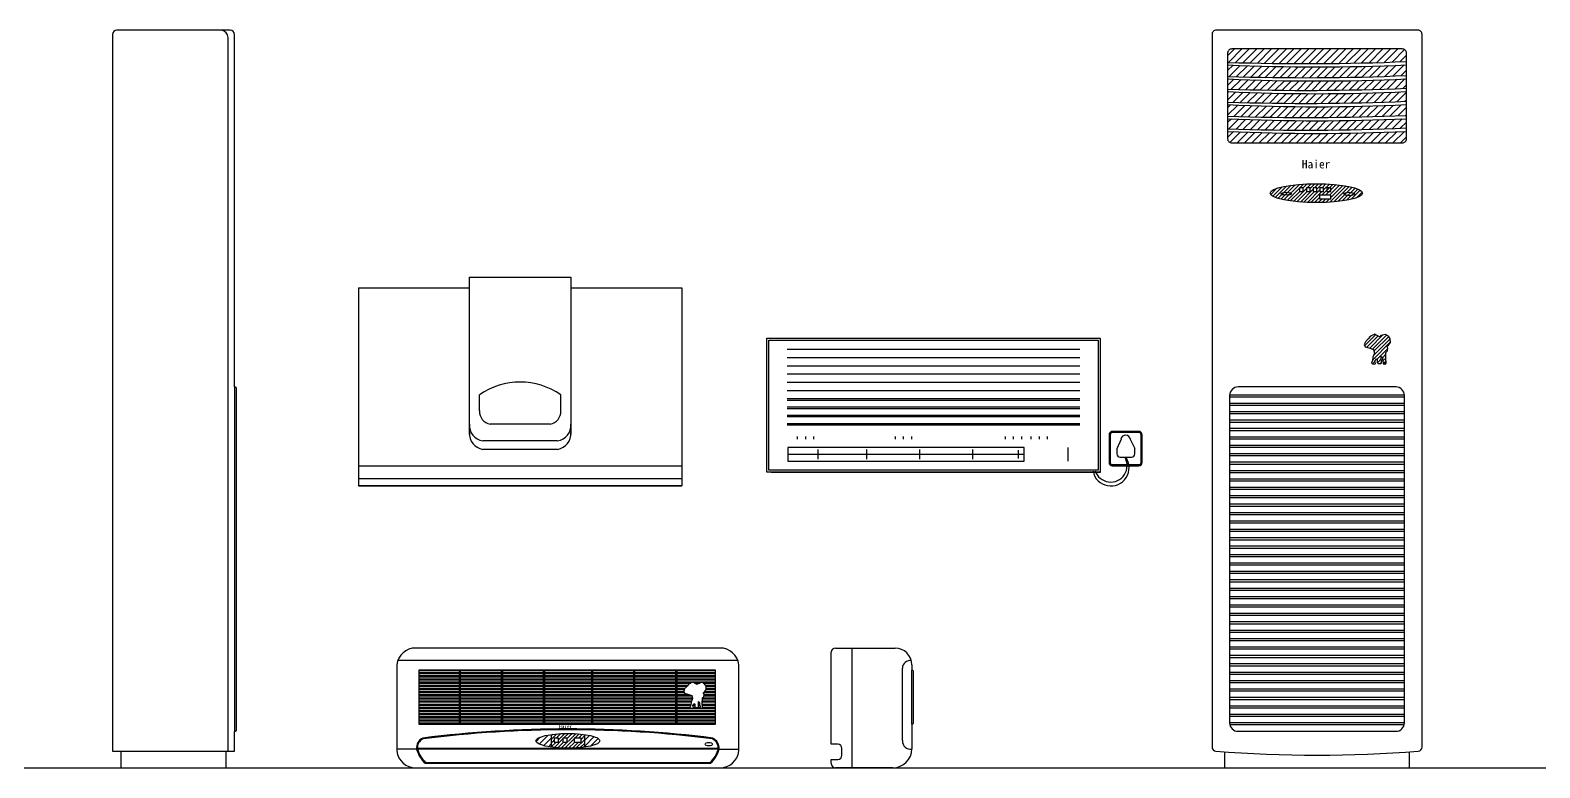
# Model space of a CAD drawing. Header units: inches. Extents: x 11.8 to 54.3, y 10.8 to 35.6.
# Drawn here: x 37.665 to 41.259, y 13.998 to 15.753 of the extents above; entities that cross this region are included whole.
import ezdxf

# ---------------------------------------------------------------- set-up
doc = ezdxf.new("R2010")
doc.units = ezdxf.units.IN
doc.header["$MEASUREMENT"] = 0
for name, color, linetype in [('02', 2, 'Continuous'), ('1', 1, 'Continuous'), ('8', 8, 'Continuous')]:
    doc.layers.add(name, color=color, linetype=linetype)
doc.styles.add('STYLE2', font='')
doc.styles.get('STYLE2').set_extended_font_data('SimHei')
pattern_1 = [(45, (-8.890448, 19.4787274), (-0.0044194174, 0.0044194174), [])]

msp = doc.modelspace()

# ---------------------------------------------------------------- hatches: boundary and pattern name
at = {"layer": '8'}
h = msp.add_hatch(dxfattribs=at)
h.set_pattern_fill('ANSI31,_O', color=256, scale=0.1)
h.set_pattern_definition([(45, (-48.73811, -22.030976), (-0.0088388348, 0.0088388348), [])])
h.paths.add_polyline_path([(40.9415, 15.6789), (40.9415, 15.6988, 0.414214), (40.9315, 15.7088), (40.5259, 15.7088, 0.414214), (40.5159, 15.6988), (40.5159, 15.6769, 0.018826)])
h.paths.add_polyline_path([(40.9415, 15.6455), (40.9415, 15.6709, -0.023495), (40.5159, 15.6709), (40.5159, 15.6435, 0.018826)])
h.paths.add_polyline_path([(40.9415, 15.6153), (40.9415, 15.6375, -0.023495), (40.5159, 15.6375), (40.5159, 15.6133, 0.018826)])
h.paths.add_polyline_path([(40.5159, 15.6073), (40.5159, 15.5823, 0.018826), (40.9415, 15.5843), (40.9415, 15.6073, -0.023495)])
h.paths.add_polyline_path([(40.5159, 15.5763), (40.5159, 15.5488, 0.018826), (40.9415, 15.5508), (40.9415, 15.5763, -0.023495)])
h.paths.add_polyline_path([(40.5159, 15.5428), (40.5159, 15.5187, 0.018826), (40.9415, 15.5207), (40.9415, 15.5428, -0.023495)])
h.paths.add_polyline_path([(40.5159, 15.5127), (40.5159, 15.4951, 0.414214), (40.5259, 15.4851), (40.9315, 15.4851, 0.414214), (40.9415, 15.4951), (40.9415, 15.5127, -0.023495)])
h = msp.add_hatch(dxfattribs=at)
h.set_pattern_fill('ANSI31', color=256, scale=0.05, style=0)
h.set_pattern_definition(pattern_1)
edge = h.paths.add_edge_path()
edge.add_ellipse((40.7271, 15.3656), major_axis=(-0.1096, 0), ratio=0.204808, start_angle=0, end_angle=360)
h.paths.add_polyline_path([(40.7613, 15.3606), (40.7613, 15.3521), (40.7349, 15.3521), (40.7349, 15.3606)], flags=16)
h.paths.add_polyline_path([(40.7354, 15.3785), (40.7444, 15.3785), (40.7444, 15.3695), (40.7354, 15.3695)], flags=16)
h.paths.add_polyline_path([(40.7194, 15.3785), (40.7284, 15.3785), (40.7284, 15.3695), (40.7194, 15.3695)], flags=16)
h.paths.add_polyline_path([(40.7034, 15.3785), (40.7124, 15.3785), (40.7124, 15.3695), (40.7034, 15.3695)], flags=16)
h.paths.add_polyline_path([(40.6869, 15.3785), (40.6959, 15.3785), (40.6959, 15.3695), (40.6869, 15.3695)], flags=16)
h = msp.add_hatch(dxfattribs=at)
h.set_pattern_fill('ANSI31', color=256, scale=0.05, style=0)
h.set_pattern_definition(pattern_1)
h.paths.add_polyline_path([(40.8946, 15.0012), (40.8991, 15.0041), (40.9032, 15.0101), (40.903, 15.019), (40.8987, 15.0257), (40.8917, 15.0291), (40.8806, 15.0267), (40.8772, 15.0236), (40.8722, 15.0272), (40.8662, 15.0301), (40.8556, 15.0255), (40.8503, 15.0192), (40.8438, 15.012), (40.8411, 15.0058), (40.8433, 15), (40.8524, 14.9976), (40.8635, 14.9935), (40.8652, 14.9851), (40.8618, 14.9755), (40.8604, 14.9673), (40.858, 14.9617), (40.8609, 14.9593), (40.8666, 14.9591), (40.8678, 14.9603), (40.8666, 14.9663), (40.869, 14.9694), (40.87, 14.9711), (40.8722, 14.9697), (40.8722, 14.9625), (40.8739, 14.9601), (40.8808, 14.9601), (40.8818, 14.9613), (40.8818, 14.9661), (40.8816, 14.9738), (40.8816, 14.9767), (40.8842, 14.9746), (40.8847, 14.9692), (40.8861, 14.9632), (40.8864, 14.9598), (40.8917, 14.9591), (40.8929, 14.9608), (40.8922, 14.9726), (40.8926, 14.9868), (40.8967, 14.9901), (40.8975, 14.9969)])

# ---------------------------------------------------------------- linework, layer by layer
at = {"layer": '02'}
for p, q in [((37.8615, 15.7433), (37.8615, 14.0376)), ((38.1415, 15.7533), (37.8715, 15.7533)), ((38.1515, 14.9045), (38.1515, 15.7433)), ((38.1365, 14.0376), (38.1365, 15.7362)), ((38.7107, 15.166), (38.9527, 15.166)), ((38.7107, 15.166), (38.7107, 14.7916)), ((38.9527, 15.166), (38.9527, 14.7916)), ((38.4467, 15.14), (38.7107, 15.14)), ((38.4467, 15.14), (38.4467, 14.669)), ((38.9527, 15.14), (39.2167, 15.14)), ((39.2167, 15.14), (39.2167, 14.669)), ((39.4189, 15.0206), (40.2127, 15.0206)), ((39.4189, 14.7015), (39.4189, 15.0206)), ((39.4238, 15.0157), (40.2078, 15.0157)), ((39.4238, 14.7064), (39.4238, 15.0157)), ((39.4672, 14.9942), (40.1644, 14.9942)), ((40.2078, 15.0157), (40.2078, 14.7064)), ((40.2127, 15.0206), (40.2127, 14.7015)), ((39.4672, 14.9746), (40.1644, 14.9746)), ((39.4672, 14.955), (40.1644, 14.955)), ((39.4672, 14.9354), (40.1644, 14.9354)), ((39.4672, 14.9159), (40.1644, 14.9159)), ((38.1515, 14.9045), (38.1515, 14.085)), ((38.1515, 14.9045), (38.1525, 14.9045)), ((38.1565, 14.089), (38.1565, 14.9005)), ((38.7349, 14.848), (38.7349, 14.886)), ((38.9285, 14.848), (38.9285, 14.886)), ((39.4672, 14.8963), (40.1644, 14.8963)), ((40.5207, 14.8861), (40.9367, 14.8861)), ((40.5207, 14.8811), (40.9367, 14.8811)), ((39.4672, 14.8767), (40.1644, 14.8767)), ((39.4672, 14.8731), (40.1644, 14.8731)), ((39.4672, 14.8571), (40.1644, 14.8571)), ((39.4672, 14.8535), (40.1644, 14.8535)), ((40.5207, 14.8661), (40.9367, 14.8661)), ((40.5207, 14.8611), (40.9367, 14.8611)), ((40.5207, 14.8461), (40.9367, 14.8461)), ((38.903, 14.816), (38.7604, 14.816)), ((39.4672, 14.8375), (40.1644, 14.8375)), ((39.4672, 14.8339), (40.1644, 14.8339)), ((39.4672, 14.8179), (40.1644, 14.8179)), ((39.4672, 14.8143), (40.1644, 14.8143)), ((40.5207, 14.8411), (40.9367, 14.8411)), ((40.5207, 14.8261), (40.9367, 14.8261)), ((40.5207, 14.8211), (40.9367, 14.8211)), ((40.5207, 14.8061), (40.9367, 14.8061)), ((38.9209, 14.776), (38.7426, 14.776)), ((39.4914, 14.7865), (39.4914, 14.7801)), ((39.4914, 14.7865), (39.4914, 14.7865)), ((39.5108, 14.7865), (39.5108, 14.7801)), ((39.5302, 14.7865), (39.5302, 14.7801)), ((39.7243, 14.7865), (39.7243, 14.7801)), ((39.7243, 14.7865), (39.7243, 14.7865)), ((39.7437, 14.7865), (39.7437, 14.7801)), ((39.7631, 14.7865), (39.7631, 14.7801)), ((39.9863, 14.7865), (39.9863, 14.7801)), ((39.9863, 14.7865), (39.9863, 14.7865)), ((40.0057, 14.7865), (40.0057, 14.7801)), ((40.0251, 14.7865), (40.0251, 14.7801)), ((40.0477, 14.7865), (40.0477, 14.7801)), ((40.0477, 14.7865), (40.0477, 14.7865)), ((40.0671, 14.7865), (40.0671, 14.7801)), ((40.0866, 14.7865), (40.0866, 14.7801)), ((40.2335, 14.7909), (40.2335, 14.7246)), ((40.2365, 14.7909), (40.2365, 14.7246)), ((40.3048, 14.7988), (40.2414, 14.7988)), ((40.3048, 14.7958), (40.2414, 14.7958)), ((40.2624, 14.7803), (40.252, 14.7574)), ((40.2838, 14.7803), (40.2949, 14.7582)), ((40.3097, 14.7246), (40.3097, 14.7909)), ((40.3126, 14.7246), (40.3126, 14.7909)), ((40.5207, 14.8011), (40.9367, 14.8011)), ((40.5207, 14.7861), (40.9367, 14.7861)), ((40.5207, 14.7811), (40.9367, 14.7811)), ((38.9209, 14.756), (38.7426, 14.756)), ((40.0316, 14.7607), (39.4688, 14.7607)), ((39.4688, 14.7607), (39.4688, 14.7283)), ((39.4688, 14.7445), (40.0316, 14.7445)), ((39.54, 14.7554), (39.54, 14.7327)), ((39.6564, 14.7554), (39.6564, 14.7327)), ((39.7825, 14.7554), (39.7825, 14.7327)), ((39.9087, 14.7554), (39.9087, 14.7327)), ((40.0169, 14.7539), (40.0169, 14.7345)), ((40.0316, 14.7283), (40.0316, 14.7607)), ((40.1351, 14.7607), (40.1351, 14.7283)), ((40.1351, 14.7607), (40.1351, 14.7607)), ((40.2523, 14.7582), (40.252, 14.7582)), ((40.252, 14.7582), (40.252, 14.7453)), ((40.2598, 14.7375), (40.287, 14.7375)), ((40.2949, 14.7453), (40.2949, 14.7582)), ((40.5207, 14.7661), (40.9367, 14.7661)), ((40.5207, 14.7611), (40.9367, 14.7611)), ((40.5207, 14.7461), (40.9367, 14.7461)), ((40.5207, 14.7411), (40.9367, 14.7411)), ((39.2167, 14.716), (38.4467, 14.716)), ((40.2127, 14.7015), (39.4189, 14.7015)), ((40.2078, 14.7064), (39.4238, 14.7064)), ((39.4296, 14.7015), (40.2134, 14.7015)), ((39.4688, 14.7283), (40.0316, 14.7283)), ((40.2414, 14.7197), (40.3048, 14.7197)), ((40.2414, 14.7168), (40.3048, 14.7168)), ((40.5207, 14.7261), (40.9367, 14.7261)), ((40.5207, 14.7211), (40.9367, 14.7211)), ((40.5207, 14.7061), (40.9367, 14.7061)), ((40.5207, 14.7011), (40.9367, 14.7011)), ((39.2167, 14.686), (38.4467, 14.686)), ((39.2167, 14.669), (38.4467, 14.669)), ((38.4467, 14.669), (39.2167, 14.669)), ((40.5207, 14.6861), (40.9367, 14.6861)), ((40.5207, 14.6811), (40.9367, 14.6811)), ((40.5207, 14.6661), (40.9367, 14.6661)), ((40.5207, 14.6611), (40.9367, 14.6611)), ((40.5207, 14.6461), (40.9367, 14.6461)), ((40.5207, 14.6411), (40.9367, 14.6411)), ((40.5207, 14.6261), (40.9367, 14.6261)), ((40.5207, 14.6211), (40.9367, 14.6211)), ((40.5207, 14.6061), (40.9367, 14.6061)), ((40.5207, 14.6011), (40.9367, 14.6011)), ((40.5207, 14.5861), (40.9367, 14.5861)), ((40.5207, 14.5811), (40.9367, 14.5811)), ((40.5207, 14.5661), (40.9367, 14.5661)), ((40.5207, 14.5611), (40.9367, 14.5611)), ((40.5207, 14.5461), (40.9367, 14.5461)), ((40.5207, 14.5411), (40.9367, 14.5411)), ((40.5207, 14.5261), (40.9367, 14.5261)), ((40.5207, 14.5211), (40.9367, 14.5211)), ((40.5207, 14.5061), (40.9367, 14.5061)), ((40.5207, 14.5011), (40.9367, 14.5011)), ((40.5207, 14.4861), (40.9367, 14.4861)), ((40.5207, 14.4811), (40.9367, 14.4811)), ((40.5207, 14.4661), (40.9367, 14.4661)), ((40.5207, 14.4611), (40.9367, 14.4611)), ((40.5207, 14.4461), (40.9367, 14.4461)), ((40.5207, 14.4411), (40.9367, 14.4411)), ((40.5207, 14.4261), (40.9367, 14.4261)), ((40.5207, 14.4211), (40.9367, 14.4211)), ((40.5207, 14.4061), (40.9367, 14.4061)), ((40.5207, 14.4011), (40.9367, 14.4011)), ((40.5207, 14.3861), (40.9367, 14.3861)), ((40.5207, 14.3811), (40.9367, 14.3811)), ((40.5207, 14.3661), (40.9367, 14.3661)), ((40.5207, 14.3611), (40.9367, 14.3611)), ((40.5207, 14.3461), (40.9367, 14.3461)), ((40.5207, 14.3411), (40.9367, 14.3411)), ((40.5207, 14.3261), (40.9367, 14.3261)), ((40.5207, 14.3211), (40.9367, 14.3211)), ((40.5207, 14.3061), (40.9367, 14.3061)), ((39.3073, 14.2833), (38.5833, 14.2833)), ((39.5721, 14.0542), (39.5721, 14.2733)), ((39.5821, 14.2833), (39.7241, 14.2833)), ((39.6221, 13.9983), (39.6221, 14.2833)), ((40.5207, 14.3011), (40.9367, 14.3011)), ((40.5207, 14.2861), (40.9367, 14.2861)), ((40.5207, 14.2811), (40.9367, 14.2811)), ((38.5383, 14.2433), (38.5383, 14.0383)), ((39.3501, 14.2533), (38.5405, 14.2533)), ((39.3523, 14.0383), (39.3523, 14.2433)), ((39.7416, 14.0629), (39.7416, 14.2357)), ((39.7641, 14.2433), (39.7641, 14.2304)), ((40.5207, 14.2661), (40.9367, 14.2661)), ((40.5207, 14.2611), (40.9367, 14.2611)), ((40.5207, 14.2461), (40.9367, 14.2461)), ((40.5207, 14.2411), (40.9367, 14.2411)), ((39.2969, 14.2304), (38.5906, 14.2304)), ((38.5906, 14.2304), (38.5906, 14.1024)), ((38.5906, 14.2299), (39.2969, 14.2299)), ((38.5906, 14.2251), (39.2969, 14.2251)), ((38.5906, 14.2224), (39.2969, 14.2224)), ((38.5906, 14.2176), (39.2969, 14.2176)), ((38.5906, 14.2149), (39.2969, 14.2149)), ((38.5906, 14.2101), (39.2969, 14.2101)), ((38.5906, 14.2074), (39.2969, 14.2074)), ((38.5906, 14.2026), (39.2969, 14.2026)), ((38.5906, 14.1999), (39.2381, 14.1999)), ((38.5906, 14.1951), (39.2311, 14.1951)), ((38.6863, 14.2304), (38.6863, 14.2251)), ((38.6863, 14.2224), (38.6863, 14.2176)), ((38.6863, 14.2149), (38.6863, 14.2101)), ((38.6863, 14.2074), (38.6863, 14.2026)), ((38.6863, 14.1999), (38.6863, 14.1951)), ((38.6893, 14.2304), (38.6893, 14.2251)), ((38.6893, 14.2224), (38.6893, 14.2176)), ((38.6893, 14.2149), (38.6893, 14.2101)), ((38.6893, 14.2074), (38.6893, 14.2026)), ((38.6893, 14.1999), (38.6893, 14.1951)), ((38.7863, 14.2304), (38.7863, 14.2251)), ((38.7863, 14.2224), (38.7863, 14.2176)), ((38.7863, 14.2149), (38.7863, 14.2101)), ((38.7863, 14.2074), (38.7863, 14.2026)), ((38.7863, 14.1999), (38.7863, 14.1951)), ((38.7893, 14.2304), (38.7893, 14.2251)), ((38.7893, 14.2224), (38.7893, 14.2176)), ((38.7893, 14.2149), (38.7893, 14.2101)), ((38.7893, 14.2074), (38.7893, 14.2026)), ((38.7893, 14.1999), (38.7893, 14.1951)), ((38.8863, 14.2304), (38.8863, 14.2251)), ((38.8863, 14.2224), (38.8863, 14.2176)), ((38.8863, 14.2149), (38.8863, 14.2101)), ((38.8863, 14.2074), (38.8863, 14.2026)), ((38.8863, 14.1999), (38.8863, 14.1951)), ((38.8893, 14.2304), (38.8893, 14.2251)), ((38.8893, 14.2224), (38.8893, 14.2176)), ((38.8893, 14.2149), (38.8893, 14.2101)), ((38.8893, 14.2074), (38.8893, 14.2026)), ((38.8893, 14.1999), (38.8893, 14.1951)), ((39.0013, 14.2304), (39.0013, 14.2251)), ((39.0013, 14.2224), (39.0013, 14.2176)), ((39.0013, 14.2149), (39.0013, 14.2101)), ((39.0013, 14.2074), (39.0013, 14.2026)), ((39.0013, 14.1999), (39.0013, 14.1951)), ((39.0043, 14.2304), (39.0043, 14.2251)), ((39.0043, 14.2224), (39.0043, 14.2176)), ((39.0043, 14.2149), (39.0043, 14.2101)), ((39.0043, 14.2074), (39.0043, 14.2026)), ((39.0043, 14.1999), (39.0043, 14.1951)), ((39.1013, 14.2304), (39.1013, 14.2251)), ((39.1013, 14.2224), (39.1013, 14.2176)), ((39.1013, 14.2149), (39.1013, 14.2101)), ((39.1013, 14.2074), (39.1013, 14.2026)), ((39.1013, 14.1999), (39.1013, 14.1951)), ((39.1043, 14.2304), (39.1043, 14.2251)), ((39.1043, 14.2224), (39.1043, 14.2176)), ((39.1043, 14.2149), (39.1043, 14.2101)), ((39.1043, 14.2074), (39.1043, 14.2026)), ((39.1043, 14.1999), (39.1043, 14.1951)), ((39.2013, 14.2304), (39.2013, 14.2251)), ((39.2013, 14.2224), (39.2013, 14.2176)), ((39.2013, 14.2149), (39.2013, 14.2101)), ((39.2013, 14.2074), (39.2013, 14.2026)), ((39.2013, 14.1999), (39.2013, 14.1951)), ((39.2043, 14.2304), (39.2043, 14.2251)), ((39.2043, 14.2224), (39.2043, 14.2176)), ((39.2043, 14.2149), (39.2043, 14.2101)), ((39.2043, 14.2074), (39.2043, 14.2026)), ((39.2043, 14.1999), (39.2043, 14.1951)), ((39.2335, 14.198), (39.229, 14.1925)), ((39.2427, 14.2019), (39.2335, 14.198)), ((39.2479, 14.1994), (39.2427, 14.2019)), ((39.2468, 14.1999), (39.2595, 14.1999)), ((39.2523, 14.1963), (39.2479, 14.1994)), ((39.2552, 14.199), (39.2523, 14.1963)), ((39.2647, 14.2011), (39.2552, 14.199)), ((39.2708, 14.1982), (39.2647, 14.2011)), ((39.2671, 14.1999), (39.2969, 14.1999)), ((39.2745, 14.1923), (39.2708, 14.1982)), ((39.2728, 14.1951), (39.2969, 14.1951)), ((39.2969, 14.1024), (39.2969, 14.2304)), ((39.7641, 14.2304), (39.7661, 14.2304)), ((39.7641, 14.1024), (39.7641, 14.2304)), ((39.7671, 14.2294), (39.7671, 14.1034)), ((40.5207, 14.2261), (40.9367, 14.2261)), ((40.5207, 14.2211), (40.9367, 14.2211)), ((40.5207, 14.2061), (40.9367, 14.2061)), ((40.5207, 14.2011), (40.9367, 14.2011)), ((38.5906, 14.1924), (39.2289, 14.1924)), ((38.5906, 14.1876), (39.2245, 14.1876)), ((38.5906, 14.1849), (39.2228, 14.1849)), ((38.5906, 14.1801), (39.2214, 14.1801)), ((38.5906, 14.1774), (39.2224, 14.1774)), ((38.5906, 14.1726), (39.2343, 14.1726)), ((38.5906, 14.1699), (39.2405, 14.1699)), ((38.5906, 14.1651), (39.2415, 14.1651)), ((38.5906, 14.1624), (39.2416, 14.1624)), ((38.6863, 14.1924), (38.6863, 14.1876)), ((38.6863, 14.1849), (38.6863, 14.1801)), ((38.6863, 14.1774), (38.6863, 14.1726)), ((38.6863, 14.1699), (38.6863, 14.1651)), ((38.6863, 14.1624), (38.6863, 14.1576)), ((38.6893, 14.1924), (38.6893, 14.1876)), ((38.6893, 14.1849), (38.6893, 14.1801)), ((38.6893, 14.1774), (38.6893, 14.1726)), ((38.6893, 14.1699), (38.6893, 14.1651)), ((38.6893, 14.1624), (38.6893, 14.1576)), ((38.7863, 14.1924), (38.7863, 14.1876)), ((38.7863, 14.1849), (38.7863, 14.1801)), ((38.7863, 14.1774), (38.7863, 14.1726)), ((38.7863, 14.1699), (38.7863, 14.1651)), ((38.7863, 14.1624), (38.7863, 14.1576)), ((38.7893, 14.1924), (38.7893, 14.1876)), ((38.7893, 14.1849), (38.7893, 14.1801)), ((38.7893, 14.1774), (38.7893, 14.1726)), ((38.7893, 14.1699), (38.7893, 14.1651)), ((38.7893, 14.1624), (38.7893, 14.1576)), ((38.8863, 14.1924), (38.8863, 14.1876)), ((38.8863, 14.1849), (38.8863, 14.1801)), ((38.8863, 14.1774), (38.8863, 14.1726)), ((38.8863, 14.1699), (38.8863, 14.1651)), ((38.8863, 14.1624), (38.8863, 14.1576)), ((38.8893, 14.1924), (38.8893, 14.1876)), ((38.8893, 14.1849), (38.8893, 14.1801)), ((38.8893, 14.1774), (38.8893, 14.1726)), ((38.8893, 14.1699), (38.8893, 14.1651)), ((38.8893, 14.1624), (38.8893, 14.1576)), ((39.0013, 14.1924), (39.0013, 14.1876)), ((39.0013, 14.1849), (39.0013, 14.1801)), ((39.0013, 14.1774), (39.0013, 14.1726)), ((39.0013, 14.1699), (39.0013, 14.1651)), ((39.0013, 14.1624), (39.0013, 14.1576)), ((39.0043, 14.1924), (39.0043, 14.1876)), ((39.0043, 14.1849), (39.0043, 14.1801)), ((39.0043, 14.1774), (39.0043, 14.1726)), ((39.0043, 14.1699), (39.0043, 14.1651)), ((39.0043, 14.1624), (39.0043, 14.1576)), ((39.1013, 14.1924), (39.1013, 14.1876)), ((39.1013, 14.1849), (39.1013, 14.1801)), ((39.1013, 14.1774), (39.1013, 14.1726)), ((39.1013, 14.1699), (39.1013, 14.1651)), ((39.1013, 14.1624), (39.1013, 14.1576)), ((39.1043, 14.1924), (39.1043, 14.1876)), ((39.1043, 14.1849), (39.1043, 14.1801)), ((39.1043, 14.1774), (39.1043, 14.1726)), ((39.1043, 14.1699), (39.1043, 14.1651)), ((39.1043, 14.1624), (39.1043, 14.1576)), ((39.2013, 14.1924), (39.2013, 14.1876)), ((39.2013, 14.1849), (39.2013, 14.1801)), ((39.2013, 14.1774), (39.2013, 14.1726)), ((39.2013, 14.1699), (39.2013, 14.1651)), ((39.2013, 14.1624), (39.2013, 14.1576)), ((39.2043, 14.1924), (39.2043, 14.1876)), ((39.2043, 14.1849), (39.2043, 14.1801)), ((39.2043, 14.1774), (39.2043, 14.1726)), ((39.2043, 14.1699), (39.2043, 14.1651)), ((39.2043, 14.1624), (39.2043, 14.1576)), ((39.2233, 14.1863), (39.2211, 14.1809)), ((39.2211, 14.1809), (39.2229, 14.1759)), ((39.2229, 14.1759), (39.2308, 14.1738)), ((39.229, 14.1925), (39.2233, 14.1863)), ((39.2308, 14.1738), (39.2404, 14.1703)), ((39.2419, 14.163), (39.2389, 14.1547)), ((39.2404, 14.1703), (39.2419, 14.163)), ((39.2652, 14.1522), (39.2656, 14.1645)), ((39.2655, 14.1624), (39.2969, 14.1624)), ((39.2656, 14.1645), (39.2691, 14.1674)), ((39.2663, 14.1651), (39.2969, 14.1651)), ((39.2672, 14.177), (39.2712, 14.1795)), ((39.2697, 14.1732), (39.2672, 14.177)), ((39.268, 14.1774), (39.2969, 14.1774)), ((39.2691, 14.1674), (39.2697, 14.1732)), ((39.2694, 14.1699), (39.2969, 14.1699)), ((39.2697, 14.1726), (39.2969, 14.1726)), ((39.2712, 14.1795), (39.2747, 14.1847)), ((39.2716, 14.1801), (39.2969, 14.1801)), ((39.2745, 14.1924), (39.2969, 14.1924)), ((39.2747, 14.1847), (39.2745, 14.1923)), ((39.2746, 14.1876), (39.2969, 14.1876)), ((39.2747, 14.1849), (39.2969, 14.1849)), ((40.5207, 14.1861), (40.9367, 14.1861)), ((40.5207, 14.1811), (40.9367, 14.1811)), ((40.5207, 14.1661), (40.9367, 14.1661)), ((40.5207, 14.1611), (40.9367, 14.1611)), ((38.5906, 14.1576), (39.2399, 14.1576)), ((38.5906, 14.1549), (39.239, 14.1549)), ((38.5906, 14.1501), (39.2381, 14.1501)), ((38.5906, 14.1474), (39.2376, 14.1474)), ((38.5906, 14.1426), (39.236, 14.1426)), ((38.5906, 14.1399), (39.2969, 14.1399)), ((38.5906, 14.1351), (39.2969, 14.1351)), ((38.5906, 14.1324), (39.2969, 14.1324)), ((38.5906, 14.1276), (39.2969, 14.1276)), ((38.5906, 14.1249), (39.2969, 14.1249)), ((38.6863, 14.1549), (38.6863, 14.1501)), ((38.6863, 14.1474), (38.6863, 14.1426)), ((38.6863, 14.1399), (38.6863, 14.1351)), ((38.6863, 14.1324), (38.6863, 14.1276)), ((38.6863, 14.1249), (38.6863, 14.1201)), ((38.6893, 14.1549), (38.6893, 14.1501)), ((38.6893, 14.1474), (38.6893, 14.1426)), ((38.6893, 14.1399), (38.6893, 14.1351)), ((38.6893, 14.1324), (38.6893, 14.1276)), ((38.6893, 14.1249), (38.6893, 14.1201)), ((38.7863, 14.1549), (38.7863, 14.1501)), ((38.7863, 14.1474), (38.7863, 14.1426)), ((38.7863, 14.1399), (38.7863, 14.1351)), ((38.7863, 14.1324), (38.7863, 14.1276)), ((38.7863, 14.1249), (38.7863, 14.1201)), ((38.7893, 14.1549), (38.7893, 14.1501)), ((38.7893, 14.1474), (38.7893, 14.1426)), ((38.7893, 14.1399), (38.7893, 14.1351)), ((38.7893, 14.1324), (38.7893, 14.1276)), ((38.7893, 14.1249), (38.7893, 14.1201)), ((38.8863, 14.1549), (38.8863, 14.1501)), ((38.8863, 14.1474), (38.8863, 14.1426)), ((38.8863, 14.1399), (38.8863, 14.1351)), ((38.8863, 14.1324), (38.8863, 14.1276)), ((38.8863, 14.1249), (38.8863, 14.1201)), ((38.8893, 14.1549), (38.8893, 14.1501)), ((38.8893, 14.1474), (38.8893, 14.1426)), ((38.8893, 14.1399), (38.8893, 14.1351)), ((38.8893, 14.1324), (38.8893, 14.1276)), ((38.8893, 14.1249), (38.8893, 14.1201)), ((39.0013, 14.1549), (39.0013, 14.1501)), ((39.0013, 14.1474), (39.0013, 14.1426)), ((39.0013, 14.1399), (39.0013, 14.1351)), ((39.0013, 14.1324), (39.0013, 14.1276)), ((39.0013, 14.1249), (39.0013, 14.1201)), ((39.0043, 14.1549), (39.0043, 14.1501)), ((39.0043, 14.1474), (39.0043, 14.1426)), ((39.0043, 14.1399), (39.0043, 14.1351)), ((39.0043, 14.1324), (39.0043, 14.1276)), ((39.0043, 14.1249), (39.0043, 14.1201)), ((39.1013, 14.1549), (39.1013, 14.1501)), ((39.1013, 14.1474), (39.1013, 14.1426)), ((39.1013, 14.1399), (39.1013, 14.1351)), ((39.1013, 14.1324), (39.1013, 14.1276)), ((39.1013, 14.1249), (39.1013, 14.1201)), ((39.1043, 14.1549), (39.1043, 14.1501)), ((39.1043, 14.1474), (39.1043, 14.1426)), ((39.1043, 14.1399), (39.1043, 14.1351)), ((39.1043, 14.1324), (39.1043, 14.1276)), ((39.1043, 14.1249), (39.1043, 14.1201)), ((39.2013, 14.1549), (39.2013, 14.1501)), ((39.2013, 14.1474), (39.2013, 14.1426)), ((39.2013, 14.1399), (39.2013, 14.1351)), ((39.2013, 14.1324), (39.2013, 14.1276)), ((39.2013, 14.1249), (39.2013, 14.1201)), ((39.2043, 14.1549), (39.2043, 14.1501)), ((39.2043, 14.1474), (39.2043, 14.1426)), ((39.2043, 14.1399), (39.2043, 14.1351)), ((39.2043, 14.1324), (39.2043, 14.1276)), ((39.2043, 14.1249), (39.2043, 14.1201)), ((39.2377, 14.1477), (39.2356, 14.1429)), ((39.2356, 14.1429), (39.2381, 14.1408)), ((39.2389, 14.1547), (39.2377, 14.1477)), ((39.2381, 14.1408), (39.2431, 14.1406)), ((39.2431, 14.1468), (39.2452, 14.1495)), ((39.2441, 14.1416), (39.2431, 14.1468)), ((39.2431, 14.1406), (39.2441, 14.1416)), ((39.2436, 14.1474), (39.2479, 14.1474)), ((39.244, 14.1426), (39.2485, 14.1426)), ((39.2452, 14.1495), (39.246, 14.151)), ((39.2455, 14.1501), (39.2474, 14.1501)), ((39.246, 14.151), (39.2479, 14.1497)), ((39.2479, 14.1497), (39.2479, 14.1435)), ((39.2479, 14.1435), (39.2493, 14.1414)), ((39.2493, 14.1414), (39.2554, 14.1414)), ((39.2554, 14.1414), (39.2562, 14.1425)), ((39.256, 14.1558), (39.2583, 14.154)), ((39.256, 14.1533), (39.256, 14.1558)), ((39.256, 14.1549), (39.2571, 14.1549)), ((39.2562, 14.1466), (39.256, 14.1533)), ((39.2561, 14.1501), (39.2586, 14.1501)), ((39.2562, 14.1474), (39.2592, 14.1474)), ((39.2562, 14.1425), (39.2562, 14.1466)), ((39.2562, 14.1426), (39.2601, 14.1426)), ((39.2583, 14.154), (39.2587, 14.1493)), ((39.2587, 14.1493), (39.26, 14.1441)), ((39.26, 14.1441), (39.2602, 14.1412)), ((39.2602, 14.1412), (39.2647, 14.1406)), ((39.2647, 14.1406), (39.2658, 14.1421)), ((39.2652, 14.1549), (39.2969, 14.1549)), ((39.2658, 14.1421), (39.2652, 14.1522)), ((39.2653, 14.1576), (39.2969, 14.1576)), ((39.2653, 14.1501), (39.2969, 14.1501)), ((39.2655, 14.1474), (39.2969, 14.1474)), ((39.2657, 14.1426), (39.2969, 14.1426)), ((40.5207, 14.1461), (40.9367, 14.1461)), ((40.5207, 14.1411), (40.9367, 14.1411)), ((40.5207, 14.1261), (40.9367, 14.1261)), ((38.5906, 14.1201), (39.2969, 14.1201)), ((38.5906, 14.1174), (39.2969, 14.1174)), ((38.5906, 14.1126), (39.2969, 14.1126)), ((38.5906, 14.1099), (39.2969, 14.1099)), ((38.5906, 14.1051), (39.2969, 14.1051)), ((38.5906, 14.1024), (39.2969, 14.1024)), ((38.6863, 14.1174), (38.6863, 14.1126)), ((38.6863, 14.1099), (38.6863, 14.1051)), ((38.6893, 14.1174), (38.6893, 14.1126)), ((38.6893, 14.1099), (38.6893, 14.1051)), ((38.7863, 14.1174), (38.7863, 14.1126)), ((38.7863, 14.1099), (38.7863, 14.1051)), ((38.7893, 14.1174), (38.7893, 14.1126)), ((38.7893, 14.1099), (38.7893, 14.1051)), ((38.8863, 14.1174), (38.8863, 14.1126)), ((38.8863, 14.1099), (38.8863, 14.1051)), ((38.8893, 14.1174), (38.8893, 14.1126)), ((38.8893, 14.1099), (38.8893, 14.1051)), ((39.0013, 14.1174), (39.0013, 14.1126)), ((39.0013, 14.1099), (39.0013, 14.1051)), ((39.0043, 14.1174), (39.0043, 14.1126)), ((39.0043, 14.1099), (39.0043, 14.1051)), ((39.1013, 14.1174), (39.1013, 14.1126)), ((39.1013, 14.1099), (39.1013, 14.1051)), ((39.1043, 14.1174), (39.1043, 14.1126)), ((39.1043, 14.1099), (39.1043, 14.1051)), ((39.2013, 14.1174), (39.2013, 14.1126)), ((39.2013, 14.1099), (39.2013, 14.1051)), ((39.2043, 14.1174), (39.2043, 14.1126)), ((39.2043, 14.1099), (39.2043, 14.1051)), ((39.7641, 14.1024), (39.7641, 14.1024)), ((39.7661, 14.1024), (39.7641, 14.1024)), ((39.7641, 14.1024), (39.7641, 14.0433)), ((40.5207, 14.1211), (40.9367, 14.1211)), ((40.5207, 14.1061), (40.9367, 14.1061)), ((40.5211, 14.1011), (40.9363, 14.1011)), ((38.1515, 14.0376), (38.1515, 14.085)), ((38.1515, 14.085), (38.1525, 14.085)), ((38.8695, 14.0611), (38.8797, 14.0714)), ((38.8772, 14.0547), (38.8989, 14.0764)), ((38.8877, 14.0511), (38.9058, 14.0692)), ((38.8993, 14.0485), (38.9058, 14.055)), ((38.9058, 14.0656), (38.9191, 14.079)), ((38.9058, 14.0745), (38.9093, 14.078)), ((38.9058, 14.0775), (38.9058, 14.0475)), ((38.9058, 14.0568), (38.9127, 14.0637)), ((38.9058, 14.0479), (38.9173, 14.0595)), ((38.9127, 14.0685), (38.9127, 14.0595)), ((38.9226, 14.0685), (38.9127, 14.0685)), ((38.9127, 14.0595), (38.9226, 14.0595)), ((38.9132, 14.0466), (38.9336, 14.0669)), ((38.9175, 14.0685), (38.9286, 14.0796)), ((38.9213, 14.0458), (38.9349, 14.0595)), ((38.9226, 14.0648), (38.9378, 14.08)), ((38.9226, 14.0595), (38.9226, 14.0685)), ((38.9297, 14.0453), (38.9639, 14.0795)), ((38.9336, 14.0685), (38.9336, 14.0595)), ((38.9435, 14.0685), (38.9336, 14.0685)), ((38.9336, 14.0595), (38.9435, 14.0595)), ((38.9352, 14.0685), (38.9467, 14.0801)), ((38.9382, 14.045), (38.9606, 14.0674)), ((38.9435, 14.068), (38.9554, 14.0799)), ((38.9435, 14.0595), (38.9435, 14.0685)), ((38.947, 14.0449), (38.9615, 14.0595)), ((38.956, 14.0451), (38.9703, 14.0595)), ((38.9606, 14.0685), (38.9606, 14.0595)), ((38.9767, 14.0685), (38.9606, 14.0685)), ((38.9606, 14.0595), (38.9767, 14.0595)), ((38.9617, 14.0685), (38.9721, 14.0789)), ((38.9652, 14.0455), (38.9849, 14.0652)), ((38.9705, 14.0685), (38.9801, 14.0781)), ((38.9748, 14.0463), (38.9849, 14.0564)), ((38.9767, 14.0659), (38.9849, 14.0741)), ((38.9767, 14.0595), (38.9767, 14.0685)), ((38.9849, 14.0775), (38.9849, 14.0475)), ((38.9849, 14.0634), (38.9969, 14.0754)), ((38.9849, 14.0493), (39.0081, 14.0725)), ((39, 14.0503), (39.0177, 14.068)), ((39.5877, 14.0542), (39.5721, 14.0542)), ((37.8615, 14.0376), (38.1515, 14.0376)), ((37.8815, 14.0376), (37.8815, 13.9983)), ((38.1315, 13.9983), (38.1315, 14.0376)), ((38.5853, 14.0423), (38.5383, 14.0423)), ((39.3034, 14.0443), (38.5871, 14.0443)), ((39.3033, 14.0423), (38.5874, 14.0423)), ((38.9848, 14.0475), (38.9849, 14.0475)), ((39.3053, 14.0423), (39.3523, 14.0423)), ((39.5721, 14.0181), (39.5877, 14.0181)), ((39.5721, 14.0083), (39.5721, 14.0181)), ((39.5977, 14.0281), (39.5977, 14.0442)), ((40.5087, 14.0361), (40.5087, 13.9983)), ((40.9487, 13.9983), (40.9487, 14.0361)), ((37.8815, 13.9983), (38.1315, 13.9983)), ((38.5833, 13.9983), (39.3073, 13.9983)), ((38.6053, 14.0091), (39.285, 14.0091)), ((38.6062, 14.0111), (39.2842, 14.0111)), ((39.7191, 13.9983), (39.5821, 13.9983))]:
    msp.add_line(p, q, dxfattribs=at)
for points in [[(40.4879, 14.0376, 0.038519), (40.9695, 14.0376, 0.391837), (40.9787, 14.0476), (40.9787, 15.7433, 0.414214), (40.9687, 15.7533), (40.4887, 15.7533, 0.414214), (40.4787, 15.7433), (40.4787, 14.0476, 0.391837)], [(40.5259, 15.4851), (40.9315, 15.4851, 0.414214), (40.9415, 15.4951), (40.9415, 15.6988, 0.414214), (40.9315, 15.7088), (40.5259, 15.7088, 0.414214), (40.5159, 15.6988), (40.5159, 15.4951, 0.414214)], [(40.5407, 14.0851), (40.9167, 14.0851, 0.414214), (40.9367, 14.1051), (40.9367, 14.8845, 0.414214), (40.9167, 14.9045), (40.5407, 14.9045, 0.414214), (40.5207, 14.8845), (40.5207, 14.1051, 0.414214)]]:
    msp.add_lwpolyline(points, format="xyb", close=True, dxfattribs=at)
for points in [[(40.6869, 15.3695), (40.6959, 15.3695), (40.6959, 15.3785), (40.6869, 15.3785)], [(40.7034, 15.3695), (40.7124, 15.3695), (40.7124, 15.3785), (40.7034, 15.3785)], [(40.7194, 15.3695), (40.7284, 15.3695), (40.7284, 15.3785), (40.7194, 15.3785)], [(40.7349, 15.3521), (40.7613, 15.3521), (40.7613, 15.3606), (40.7349, 15.3606)], [(40.7354, 15.3695), (40.7444, 15.3695), (40.7444, 15.3785), (40.7354, 15.3785)], [(40.7523, 15.3695), (40.7613, 15.3695), (40.7613, 15.3785), (40.7523, 15.3785)]]:
    msp.add_lwpolyline(points, close=True, dxfattribs=at)
msp.add_lwpolyline([(40.8929, 14.9608), (40.8922, 14.9726), (40.8926, 14.9868), (40.8967, 14.9901), (40.8975, 14.9969), (40.8946, 15.0012), (40.8991, 15.0041), (40.9032, 15.0101), (40.903, 15.019), (40.8987, 15.0257), (40.8917, 15.0291), (40.8806, 15.0267), (40.8772, 15.0236), (40.8722, 15.0272), (40.8662, 15.0301), (40.8556, 15.0255), (40.8503, 15.0192), (40.8438, 15.012), (40.8411, 15.0058), (40.8433, 15), (40.8524, 14.9976), (40.8635, 14.9935), (40.8652, 14.9851), (40.8618, 14.9755), (40.8604, 14.9673), (40.858, 14.9617), (40.8609, 14.9593), (40.8666, 14.9591), (40.8678, 14.9603), (40.8666, 14.9663), (40.869, 14.9694), (40.87, 14.9711), (40.8722, 14.9697), (40.8722, 14.9625), (40.8739, 14.9601), (40.8808, 14.9601), (40.8818, 14.9613), (40.8818, 14.9661), (40.8816, 14.9738), (40.8816, 14.9767), (40.8842, 14.9746), (40.8847, 14.9692), (40.8861, 14.9632), (40.8864, 14.9598), (40.8917, 14.9591), (40.8929, 14.9608)], dxfattribs=at)
for centre, radius, start, end in [((37.8715, 15.7433), 0.01, 90, 180), ((38.1162, 15.7336), 0.0204, 7.2633, 75.0401), ((38.1415, 15.7433), 0.01, 0, 90), ((40.7021, 21.3279), 5.6541, 268.1127, 272.4269), ((40.7287, 20.1974), 4.5315, 267.3082, 272.6918), ((40.7021, 21.2945), 5.6541, 268.1127, 272.4269), ((40.7287, 20.164), 4.5315, 267.3082, 272.6918), ((40.7021, 21.2643), 5.6541, 268.1127, 272.4269), ((40.7287, 20.1338), 4.5315, 267.3082, 272.6918), ((40.7021, 21.2333), 5.6541, 268.1127, 272.4269), ((40.7287, 20.1028), 4.5315, 267.3082, 272.6918), ((40.7021, 21.1998), 5.6541, 268.1127, 272.4269), ((40.7287, 20.0693), 4.5315, 267.3082, 272.6918), ((40.7021, 21.1697), 5.6541, 268.1127, 272.4269), ((40.7287, 20.0392), 4.5315, 267.3082, 272.6918), ((38.8317, 14.7449), 0.1712, 55.5618, 124.4382), ((38.1525, 14.9005), 0.004, 0, 90), ((38.7655, 14.8463), 0.0306, 176.6708, 260.4024), ((38.8979, 14.8463), 0.0306, 279.5976, 3.3292), ((38.749, 14.8138), 0.0383, 176.6708, 260.4024), ((38.9145, 14.8138), 0.0383, 279.5976, 3.3292), ((38.749, 14.7938), 0.0383, 176.6708, 260.4024), ((38.9145, 14.7938), 0.0383, 279.5976, 3.3292), ((40.2414, 14.7909), 0.00784, 90, 180), ((40.2414, 14.7909), 0.0049, 90, 180), ((40.273, 14.7783), 0.0116, 6.0911, 170.2162), ((40.3048, 14.7909), 0.00784, 0, 90), ((40.3048, 14.7909), 0.0049, 0, 90), ((40.238, 14.7123), 0.0434, 191.3011, 35.3465), ((40.2375, 14.7174), 0.0392, 198.2549, 30.7407), ((40.2598, 14.7453), 0.00784, 180, 270), ((40.287, 14.7453), 0.00784, 270, 0), ((40.2414, 14.7246), 0.00784, 180, 270), ((40.2414, 14.7246), 0.0049, 180, 270), ((40.3048, 14.7246), 0.0049, 270, 0), ((40.3048, 14.7246), 0.00784, 270, 0), ((38.5826, 14.2388), 0.0445, 89.104, 174.1631), ((39.308, 14.2388), 0.0445, 5.8369, 90.896), ((39.5821, 14.2733), 0.01, 90, 180), ((39.7241, 14.2433), 0.04, 0, 90), ((39.7608, 14.2342), 0.0193, 84.1336, 175.5308), ((39.7661, 14.2294), 0.001, 0, 90), ((38.1525, 14.089), 0.004, 270, 0), ((38.9453, 11.3297), 2.7611, 82.822, 97.178), ((38.9453, 11.3297), 2.7591, 82.8293, 97.1725), ((39.7661, 14.1034), 0.001, 270, 0), ((38.6095, 14.0464), 0.0245, 111.9161, 189.5061), ((38.6095, 14.0464), 0.0225, 112.5619, 189.2054), ((39.2779, 14.0445), 0.0255, 355.8148, 62.4286), ((39.2779, 14.0445), 0.0275, 355.3854, 63.1924), ((39.5877, 14.0442), 0.01, 0, 90), ((39.7622, 14.0629), 0.0206, 179.961, 275.0832), ((38.5826, 14.0429), 0.0445, 185.8369, 270.896), ((38.6585, 14.0638), 0.0763, 196.3533, 225.7838), ((38.6585, 14.0638), 0.0743, 196.447, 225.1607), ((39.2365, 14.0616), 0.0695, 313.3951, 344.1882), ((39.2365, 14.0616), 0.0715, 312.7533, 344.3495), ((39.308, 14.0429), 0.0445, 269.104, 354.1631), ((39.5877, 14.0281), 0.01, 270, 0), ((39.7191, 14.0433), 0.045, 270, 0), ((39.5821, 14.0083), 0.01, 180, 270)]:
    msp.add_arc(centre, radius, start, end, dxfattribs=at)
for centre, major_axis, ratio in [((40.7271, 15.3656), (-0.1096, 0), 0.204808), ((40.6555, 15.3643), (-0.0126, 0), 0.261538), ((40.8053, 15.3636), (-0.0125, 0), 0.340271), ((38.9454, 14.0625), (-0.0762, 0), 0.230541), ((39.281, 14.0545), (-0.0087, 0), 0.490196)]:
    msp.add_ellipse(centre, major_axis=major_axis, ratio=ratio, dxfattribs=at)
at = {"layer": '1'}
msp.add_line((33.6152, 13.9983), (53.9414, 13.9983), dxfattribs=at)

# ---------------------------------------------------------------- texts
at = {"layer": '02', "style": 'STYLE2'}
for height, p in [(0.02, (40.6925, 15.4246)), (0.008, (38.9243, 14.0927))]:
    msp.add_text('Haier', height=height, dxfattribs=at).set_placement(p)

doc.saveas('drawing.dxf')
